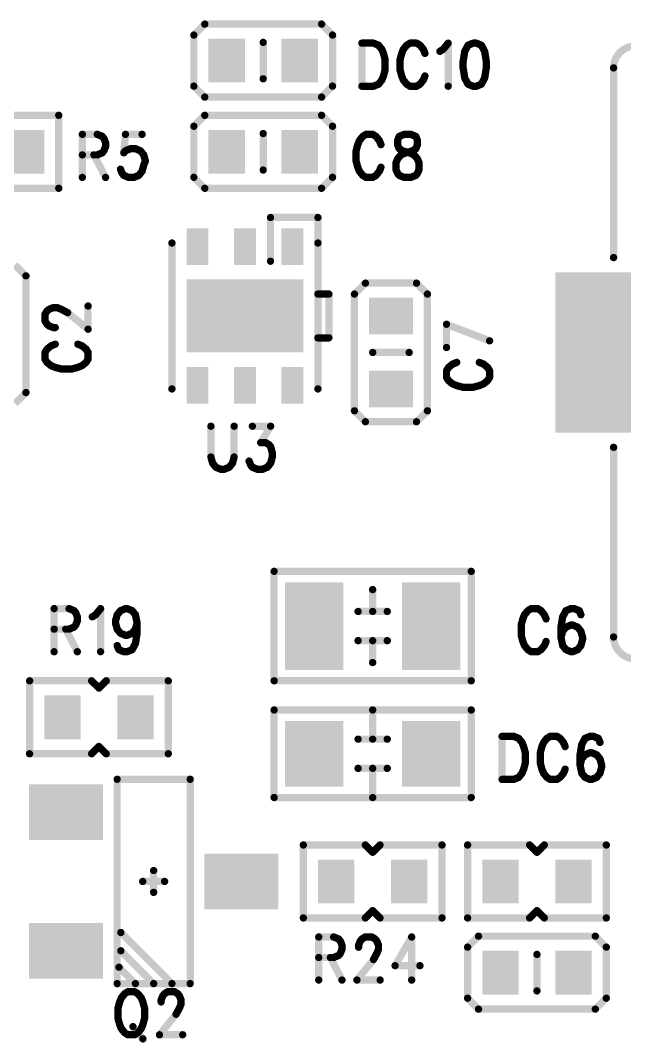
# Model space of a CAD drawing. Extents: x 100 to 147.9, y 92.1 to 144.1.
# Drawn here: x 114.68 to 122.95, y 113.54 to 127.55 of the extents above; entities that cross this region are included whole.
import ezdxf

# ---------------------------------------------------------------- set-up
doc = ezdxf.new("R2010")
doc.units = 0
doc.layers.get('0').update_dxf_attribs({"linetype": 'CONTINUOUS'})
doc.layers.add('MASK-TOP_PHO', color=10, linetype='CONTINUOUS')
doc.layers.add('SILK-TOP_PHO', color=9, linetype='CONTINUOUS')

# ---------------------------------------------------------------- blocks, each defined once
blk = doc.blocks.new('ROUND_1')
at = {"const_width": 0.050038}
blk.add_lwpolyline([(-0.025018, 0, 1), (0.025018, 0, 1)], format="xyb", close=True, dxfattribs=at)
blk = doc.blocks.new('SQUARE_7')
blk.add_solid([(0.381, 0.381), (0.381, -0.381), (-0.381, 0.381), (-0.381, -0.381)])
blk = doc.blocks.new('SQUARE_16')
blk.add_solid([(0.250062, 0.250062), (0.250062, -0.250062), (-0.250062, 0.250062), (-0.250062, -0.250062)])
blk = doc.blocks.new('SQUARE_33')
blk.add_solid([(0.499998, 0.499998), (0.499998, -0.499998), (-0.499998, 0.499998), (-0.499998, -0.499998)])
blk = doc.blocks.new('SQUARE_137')
blk.add_solid([(0.149986, 0.149986), (0.149986, -0.149986), (-0.149986, 0.149986), (-0.149986, -0.149986)])
blk = doc.blocks.new('SQUARE_165')
blk.add_solid([(0.40005, 0.40005), (0.40005, -0.40005), (-0.40005, 0.40005), (-0.40005, -0.40005)])
blk = doc.blocks.new('SQUARE_171')
blk.add_solid([(1.099946, 1.099946), (1.099946, -1.099946), (-1.099946, 1.099946), (-1.099946, -1.099946)])

msp = doc.modelspace()

# ---------------------------------------------------------------- linework, layer by layer
at = {"layer": 'MASK-TOP_PHO'}
for points, const_width in [([(117.499892, 127.050038), (117.499892, 126.949962)], 0.500124), ([(118.49989, 127.050038), (118.49989, 126.949962)], 0.500124), ([(114.750088, 125.700028), (114.750088, 125.800104)], 0.500124), ([(117.499892, 125.700028), (117.499892, 125.800104)], 0.500124), ([(118.49989, 125.700028), (118.49989, 125.800104)], 0.500124), ([(117.100096, 124.549916), (117.100096, 124.350018)], 0.299972), ([(117.750082, 124.549916), (117.750082, 124.350018)], 0.299972), ([(118.400068, 124.549916), (118.400068, 124.350018)], 0.299972), ([(118.050056, 123.49988), (117.450108, 123.49988)], 0.999996), ([(123.100084, 123.000008), (124.899928, 123.000008)], 2.199892), ([(119.70004, 123.49988), (119.800116, 123.49988)], 0.500124), ([(117.100096, 122.649996), (117.100096, 122.450098)], 0.299972), ([(117.750082, 122.649996), (117.750082, 122.450098)], 0.299972), ([(118.400068, 122.649996), (118.400068, 122.450098)], 0.299972), ([(119.70004, 122.499882), (119.800116, 122.499882)], 0.500124), ([(118.700042, 119.050054), (118.700042, 119.450104)], 0.8001), ([(120.299988, 119.050054), (120.299988, 119.450104)], 0.8001), ([(115.24996, 118.050056), (115.24996, 117.94998)], 0.500124), ([(116.249958, 118.050056), (116.249958, 117.94998)], 0.500124), ([(118.700042, 117.450108), (118.700042, 117.54993)], 0.8001), ([(120.299988, 117.450108), (120.299988, 117.54993)], 0.8001), ([(115.172998, 116.700046), (115.426998, 116.700046)], 0.762), ([(117.573044, 115.750086), (117.827044, 115.750086)], 0.762), ([(119.000016, 115.700048), (119.000016, 115.800124)], 0.500124), ([(120.000014, 115.700048), (120.000014, 115.800124)], 0.500124), ([(121.249948, 115.700048), (121.249948, 115.800124)], 0.500124), ([(122.249946, 115.700048), (122.249946, 115.800124)], 0.500124), ([(115.172998, 114.800126), (115.426998, 114.800126)], 0.762), ([(121.249948, 114.450114), (121.249948, 114.549936)], 0.500124), ([(122.249946, 114.450114), (122.249946, 114.549936)], 0.500124)]:
    msp.add_lwpolyline(points, dxfattribs=dict(at, const_width=const_width))
at = {"layer": 'SILK-TOP_PHO', "const_width": 0.100076}
for points in [[(117.199918, 127.500126), (117.050058, 127.350012)], [(118.800118, 127.500126), (117.199918, 127.500126)], [(118.949978, 127.350012), (118.800118, 127.500126)], [(117.050058, 127.350012), (117.050058, 126.649988)], [(118.949978, 126.649988), (118.949978, 127.350012)], [(118.000018, 127.249936), (118.000018, 126.750064)], [(119.352314, 127.239014), (119.352314, 126.648464)], [(119.352314, 127.239014), (119.511318, 127.239014)], [(119.511318, 127.239014), (119.579644, 127.21082)], [(119.579644, 127.21082), (119.62511, 127.154686)], [(119.62511, 127.154686), (119.647716, 127.098552)], [(119.920512, 127.154686), (119.897652, 127.098552)], [(119.965978, 127.21082), (119.920512, 127.154686)], [(120.011444, 127.239014), (119.965978, 127.21082)], [(120.102376, 127.239014), (120.011444, 127.239014)], [(120.147842, 127.21082), (120.102376, 127.239014)], [(120.193308, 127.154686), (120.147842, 127.21082)], [(120.215914, 127.098552), (120.193308, 127.154686)], [(120.420384, 127.126492), (120.46585, 127.154686)], [(120.46585, 127.154686), (120.534176, 127.239014)], [(120.534176, 127.239014), (120.534176, 126.648464)], [(120.806718, 127.21082), (120.761252, 127.126492)], [(120.875044, 127.239014), (120.806718, 127.21082)], [(120.92051, 127.239014), (120.875044, 127.239014)], [(120.988582, 127.21082), (120.92051, 127.239014)], [(121.034048, 127.126492), (120.988582, 127.21082)], [(119.647716, 127.098552), (119.670576, 127.01397)], [(119.670576, 127.01397), (119.670576, 126.873508)], [(119.897652, 127.098552), (119.875046, 127.01397)], [(119.875046, 127.01397), (119.875046, 126.873508)], [(120.761252, 127.126492), (120.738646, 126.98603)], [(121.056908, 126.98603), (121.034048, 127.126492)], [(119.670576, 126.873508), (119.647716, 126.78918)], [(119.875046, 126.873508), (119.897652, 126.78918)], [(120.738646, 126.98603), (120.738646, 126.901448)], [(120.738646, 126.901448), (120.761252, 126.760986)], [(121.034048, 126.760986), (121.056908, 126.901448)], [(121.056908, 126.901448), (121.056908, 126.98603)], [(122.80011, 126.899924), (122.80011, 124.29998)], [(119.62511, 126.732792), (119.579644, 126.676658)], [(119.647716, 126.78918), (119.62511, 126.732792)], [(119.897652, 126.78918), (119.920512, 126.732792)], [(119.920512, 126.732792), (119.965978, 126.676658)], [(120.147842, 126.676658), (120.193308, 126.732792)], [(120.193308, 126.732792), (120.215914, 126.78918)], [(120.761252, 126.760986), (120.806718, 126.676658)], [(120.988582, 126.676658), (121.034048, 126.760986)], [(117.050058, 126.649988), (117.199918, 126.499874)], [(118.800118, 126.499874), (118.949978, 126.649988)], [(119.511318, 126.648464), (119.352314, 126.648464)], [(119.579644, 126.676658), (119.511318, 126.648464)], [(119.965978, 126.676658), (120.011444, 126.648464)], [(120.011444, 126.648464), (120.102376, 126.648464)], [(120.102376, 126.648464), (120.147842, 126.676658)], [(120.806718, 126.676658), (120.875044, 126.648464)], [(120.875044, 126.648464), (120.92051, 126.648464)], [(120.92051, 126.648464), (120.988582, 126.676658)], [(117.199918, 126.499874), (118.800118, 126.499874)], [(115.199922, 126.249938), (114.350038, 126.249938)], [(115.199922, 125.24994), (115.199922, 126.249938)], [(117.199918, 126.249938), (117.050058, 126.100078)], [(118.800118, 126.249938), (117.199918, 126.249938)], [(118.949978, 126.100078), (118.800118, 126.249938)], [(117.050058, 126.100078), (117.050058, 125.400054)], [(118.949978, 125.400054), (118.949978, 126.100078)], [(115.522756, 125.98908), (115.522756, 125.39853)], [(115.522756, 125.98908), (115.727226, 125.98908)], [(115.727226, 125.98908), (115.795552, 125.960886)], [(115.795552, 125.960886), (115.818158, 125.932692)], [(115.818158, 125.932692), (115.841018, 125.876558)], [(116.11356, 125.98908), (116.090954, 125.735842)], [(116.34089, 125.98908), (116.11356, 125.98908)], [(118.000018, 125.499876), (118.000018, 126.000002)], [(119.318278, 125.904752), (119.295418, 125.848364)], [(119.363744, 125.960886), (119.318278, 125.904752)], [(119.40921, 125.98908), (119.363744, 125.960886)], [(119.499888, 125.98908), (119.40921, 125.98908)], [(119.545354, 125.960886), (119.499888, 125.98908)], [(119.59082, 125.904752), (119.545354, 125.960886)], [(119.61368, 125.848364), (119.59082, 125.904752)], [(119.863616, 125.960886), (119.84101, 125.904752)], [(119.84101, 125.904752), (119.84101, 125.848364)], [(119.931942, 125.98908), (119.863616, 125.960886)], [(120.02262, 125.98908), (119.931942, 125.98908)], [(120.090946, 125.960886), (120.02262, 125.98908)], [(120.113552, 125.904752), (120.090946, 125.960886)], [(120.113552, 125.848364), (120.113552, 125.904752)], [(115.818158, 125.764036), (115.795552, 125.735842)], [(115.841018, 125.820424), (115.818158, 125.764036)], [(115.841018, 125.876558), (115.841018, 125.820424)], [(116.090954, 125.735842), (116.11356, 125.764036)], [(116.11356, 125.764036), (116.181886, 125.79223)], [(116.181886, 125.79223), (116.249958, 125.79223)], [(116.249958, 125.79223), (116.318284, 125.764036)], [(116.318284, 125.764036), (116.36375, 125.707902)], [(119.295418, 125.848364), (119.272812, 125.764036)], [(119.272812, 125.764036), (119.272812, 125.62332)], [(119.84101, 125.848364), (119.863616, 125.79223)], [(119.863616, 125.79223), (119.909082, 125.764036)], [(119.909082, 125.764036), (120.000014, 125.735842)], [(119.954548, 125.735842), (120.04548, 125.764036)], [(120.04548, 125.764036), (120.090946, 125.79223)], [(120.090946, 125.79223), (120.113552, 125.848364)], [(115.727226, 125.707902), (115.522756, 125.707902)], [(115.68176, 125.707902), (115.841018, 125.39853)], [(115.795552, 125.735842), (115.727226, 125.707902)], [(116.36375, 125.707902), (116.386356, 125.62332)], [(116.386356, 125.62332), (116.36375, 125.567186)], [(119.272812, 125.62332), (119.295418, 125.538992)], [(119.81815, 125.59538), (119.84101, 125.651514)], [(119.84101, 125.651514), (119.886476, 125.707902)], [(119.886476, 125.707902), (119.954548, 125.735842)], [(120.000014, 125.735842), (120.068086, 125.707902)], [(120.068086, 125.707902), (120.113552, 125.651514)], [(120.113552, 125.651514), (120.136412, 125.59538)], [(116.068094, 125.454664), (116.045488, 125.511052)], [(116.34089, 125.482858), (116.295424, 125.42647)], [(116.36375, 125.567186), (116.34089, 125.482858)], [(119.295418, 125.538992), (119.318278, 125.482858)], [(119.318278, 125.482858), (119.363744, 125.42647)], [(119.545354, 125.42647), (119.59082, 125.482858)], [(119.59082, 125.482858), (119.61368, 125.538992)], [(119.81815, 125.511052), (119.81815, 125.59538)], [(119.84101, 125.454664), (119.81815, 125.511052)], [(120.136412, 125.511052), (120.113552, 125.454664)], [(120.136412, 125.59538), (120.136412, 125.511052)], [(116.090954, 125.42647), (116.068094, 125.454664)], [(116.159026, 125.39853), (116.090954, 125.42647)], [(116.227352, 125.39853), (116.159026, 125.39853)], [(116.295424, 125.42647), (116.227352, 125.39853)], [(117.050058, 125.400054), (117.199918, 125.24994)], [(118.800118, 125.24994), (118.949978, 125.400054)], [(119.363744, 125.42647), (119.40921, 125.39853)], [(119.40921, 125.39853), (119.499888, 125.39853)], [(119.499888, 125.39853), (119.545354, 125.42647)], [(119.863616, 125.42647), (119.84101, 125.454664)], [(119.931942, 125.39853), (119.863616, 125.42647)], [(120.02262, 125.39853), (119.931942, 125.39853)], [(120.090946, 125.42647), (120.02262, 125.39853)], [(120.113552, 125.454664), (120.090946, 125.42647)], [(114.350038, 125.24994), (115.199922, 125.24994)], [(117.199918, 125.24994), (118.800118, 125.24994)], [(118.100094, 124.249942), (118.100094, 124.84989)], [(118.100094, 124.84989), (118.75008, 124.84989)], [(118.75008, 124.84989), (118.75008, 124.499878)], [(116.750084, 124.499878), (116.750084, 122.499882)], [(118.75008, 122.499882), (118.75008, 124.499878)], [(114.750088, 124.050044), (114.599974, 124.199904)], [(114.750088, 122.450098), (114.750088, 124.050044)], [(119.400066, 123.949968), (119.249952, 123.800108)], [(120.10009, 123.949968), (119.400066, 123.949968)], [(120.24995, 123.800108), (120.10009, 123.949968)], [(118.89994, 123.800108), (118.75008, 123.800108)], [(118.75008, 123.800108), (118.75008, 123.199906)], [(118.89994, 123.199906), (118.89994, 123.800108)], [(119.249952, 123.800108), (119.249952, 122.199908)], [(120.24995, 122.199908), (120.24995, 123.800108)], [(115.010946, 123.52274), (115.03914, 123.568206)], [(115.010946, 123.431808), (115.010946, 123.52274)], [(115.03914, 123.568206), (115.06708, 123.590812)], [(115.06708, 123.590812), (115.123468, 123.613672)], [(115.123468, 123.613672), (115.179602, 123.613672)], [(115.179602, 123.613672), (115.23599, 123.590812)], [(115.23599, 123.590812), (115.320318, 123.545346)], [(115.320318, 123.545346), (115.601496, 123.31827)], [(115.601496, 123.31827), (115.601496, 123.636278)], [(115.03914, 123.386342), (115.010946, 123.431808)], [(115.06708, 123.363736), (115.03914, 123.386342)], [(115.123468, 123.340876), (115.06708, 123.363736)], [(120.511062, 123.386342), (121.101612, 123.159012)], [(120.511062, 123.06808), (120.511062, 123.386342)], [(115.151662, 123.340876), (115.123468, 123.340876)], [(115.095274, 123.09094), (115.03914, 123.045474)], [(115.151662, 123.113546), (115.095274, 123.09094)], [(115.517168, 123.09094), (115.461034, 123.113546)], [(115.573556, 123.045474), (115.517168, 123.09094)], [(118.75008, 123.199906), (118.89994, 123.199906)], [(115.03914, 123.045474), (115.010946, 123.000008)], [(115.010946, 123.000008), (115.010946, 122.909076)], [(115.601496, 123.000008), (115.573556, 123.045474)], [(115.601496, 122.909076), (115.601496, 123.000008)], [(119.499888, 123.000008), (120.000014, 123.000008)], [(115.010946, 122.909076), (115.03914, 122.86361)], [(115.03914, 122.86361), (115.095274, 122.818144)], [(115.095274, 122.818144), (115.151662, 122.795538)], [(115.461034, 122.795538), (115.517168, 122.818144)], [(115.517168, 122.818144), (115.573556, 122.86361)], [(115.573556, 122.86361), (115.601496, 122.909076)], [(120.59539, 122.841004), (120.539002, 122.795538)], [(120.651524, 122.86361), (120.59539, 122.841004)], [(121.017284, 122.841004), (120.960896, 122.86361)], [(121.073418, 122.795538), (121.017284, 122.841004)], [(115.151662, 122.795538), (115.23599, 122.772678)], [(115.23599, 122.772678), (115.376452, 122.772678)], [(115.376452, 122.772678), (115.461034, 122.795538)], [(120.539002, 122.795538), (120.511062, 122.750072)], [(120.511062, 122.750072), (120.511062, 122.65914)], [(121.101612, 122.750072), (121.073418, 122.795538)], [(121.101612, 122.65914), (121.101612, 122.750072)], [(120.511062, 122.65914), (120.539002, 122.613674)], [(120.539002, 122.613674), (120.59539, 122.568208)], [(120.59539, 122.568208), (120.651524, 122.545348)], [(120.651524, 122.545348), (120.735852, 122.522742)], [(120.735852, 122.522742), (120.876568, 122.522742)], [(120.876568, 122.522742), (120.960896, 122.545348)], [(120.960896, 122.545348), (121.017284, 122.568208)], [(121.017284, 122.568208), (121.073418, 122.613674)], [(121.073418, 122.613674), (121.101612, 122.65914)], [(114.599974, 122.299984), (114.750088, 122.450098)], [(119.249952, 122.199908), (119.400066, 122.050048)], [(120.10009, 122.050048), (120.24995, 122.199908)], [(117.283992, 121.989088), (117.283992, 121.567194)], [(117.602254, 121.567194), (117.602254, 121.989088)], [(117.85219, 121.989088), (118.10238, 121.989088)], [(118.10238, 121.989088), (117.965982, 121.764044)], [(119.400066, 122.050048), (120.10009, 122.050048)], [(117.965982, 121.764044), (118.034054, 121.764044)], [(118.034054, 121.764044), (118.07952, 121.73585)], [(118.07952, 121.73585), (118.10238, 121.70791)], [(118.10238, 121.70791), (118.124986, 121.623328)], [(122.80011, 121.700036), (122.80011, 119.100092)], [(117.283992, 121.567194), (117.306852, 121.482866)], [(117.579648, 121.482866), (117.602254, 121.567194)], [(118.124986, 121.567194), (118.10238, 121.482866)], [(118.124986, 121.623328), (118.124986, 121.567194)], [(117.306852, 121.482866), (117.352318, 121.426478)], [(117.352318, 121.426478), (117.42039, 121.398538)], [(117.465856, 121.398538), (117.534182, 121.426478)], [(117.534182, 121.426478), (117.579648, 121.482866)], [(117.829584, 121.454672), (117.806724, 121.51106)], [(117.85219, 121.426478), (117.829584, 121.454672)], [(117.920516, 121.398538), (117.85219, 121.426478)], [(118.056914, 121.426478), (117.988588, 121.398538)], [(118.10238, 121.482866), (118.056914, 121.426478)], [(117.42039, 121.398538), (117.465856, 121.398538)], [(117.988588, 121.398538), (117.920516, 121.398538)], [(118.149878, 120.000014), (120.849898, 120.000014)], [(118.149878, 118.49989), (118.149878, 120.000014)], [(120.849898, 120.000014), (120.849898, 118.49989)], [(119.499888, 119.450104), (119.499888, 119.750078)], [(115.136422, 119.488966), (115.136422, 118.898416)], [(115.136422, 119.488966), (115.340892, 119.488966)], [(115.340892, 119.488966), (115.408964, 119.461026)], [(115.408964, 119.461026), (115.431824, 119.432832)], [(115.70462, 119.404638), (115.772692, 119.488966)], [(115.772692, 119.488966), (115.772692, 118.898416)], [(116.000022, 119.404638), (116.045488, 119.461026)], [(116.045488, 119.461026), (116.11356, 119.488966)], [(116.11356, 119.488966), (116.13642, 119.488966)], [(116.13642, 119.488966), (116.204492, 119.461026)], [(116.204492, 119.461026), (116.249958, 119.404638)], [(119.29999, 119.450104), (119.70004, 119.450104)], [(121.625106, 119.461026), (121.57964, 119.404638)], [(121.670572, 119.488966), (121.625106, 119.461026)], [(121.76125, 119.488966), (121.670572, 119.488966)], [(121.806716, 119.461026), (121.76125, 119.488966)], [(121.852182, 119.404638), (121.806716, 119.461026)], [(122.147838, 119.461026), (122.102372, 119.376444)], [(122.21591, 119.488966), (122.147838, 119.461026)], [(122.261376, 119.488966), (122.21591, 119.488966)], [(122.329448, 119.461026), (122.261376, 119.488966)], [(122.352308, 119.404638), (122.329448, 119.461026)], [(115.431824, 119.432832), (115.45443, 119.376444)], [(115.45443, 119.32031), (115.431824, 119.264176)], [(115.45443, 119.376444), (115.45443, 119.32031)], [(115.659154, 119.376444), (115.70462, 119.404638)], [(115.977162, 119.32031), (116.000022, 119.404638)], [(115.977162, 119.292116), (115.977162, 119.32031)], [(116.249958, 119.404638), (116.272818, 119.292116)], [(121.55678, 119.348504), (121.534174, 119.264176)], [(121.57964, 119.404638), (121.55678, 119.348504)], [(121.875042, 119.348504), (121.852182, 119.404638)], [(122.102372, 119.376444), (122.079512, 119.235982)], [(115.340892, 119.207788), (115.136422, 119.207788)], [(115.295426, 119.207788), (115.45443, 118.898416)], [(115.408964, 119.235982), (115.340892, 119.207788)], [(115.431824, 119.264176), (115.408964, 119.235982)], [(116.000022, 119.207788), (115.977162, 119.292116)], [(116.045488, 119.151654), (116.000022, 119.207788)], [(116.249958, 119.207788), (116.204492, 119.151654)], [(116.272818, 119.292116), (116.249958, 119.207788)], [(116.272818, 119.292116), (116.272818, 119.151654)], [(121.534174, 119.264176), (121.534174, 119.12346)], [(122.079512, 119.235982), (122.079512, 119.095266)], [(122.102372, 119.179594), (122.079512, 119.095266)], [(122.147838, 119.235982), (122.102372, 119.179594)], [(122.21591, 119.264176), (122.147838, 119.235982)], [(122.238516, 119.264176), (122.21591, 119.264176)], [(122.306842, 119.235982), (122.238516, 119.264176)], [(122.352308, 119.179594), (122.306842, 119.235982)], [(122.374914, 119.095266), (122.352308, 119.179594)], [(116.11356, 119.12346), (116.045488, 119.151654)], [(116.13642, 119.12346), (116.11356, 119.12346)], [(116.204492, 119.151654), (116.13642, 119.12346)], [(116.272818, 119.151654), (116.249958, 119.010938)], [(119.29999, 119.050054), (119.70004, 119.050054)], [(119.499888, 119.050054), (119.499888, 118.75008)], [(121.534174, 119.12346), (121.55678, 119.039132)], [(121.55678, 119.039132), (121.57964, 118.982744)], [(121.852182, 118.982744), (121.875042, 119.039132)], [(122.079512, 119.095266), (122.102372, 118.982744)], [(122.352308, 118.982744), (122.374914, 119.067072)], [(122.374914, 119.067072), (122.374914, 119.095266)], [(116.022628, 118.92661), (116.000022, 118.982744)], [(116.090954, 118.898416), (116.022628, 118.92661)], [(116.13642, 118.898416), (116.090954, 118.898416)], [(116.204492, 118.92661), (116.13642, 118.898416)], [(116.249958, 119.010938), (116.204492, 118.92661)], [(121.57964, 118.982744), (121.625106, 118.92661)], [(121.625106, 118.92661), (121.670572, 118.898416)], [(121.670572, 118.898416), (121.76125, 118.898416)], [(121.76125, 118.898416), (121.806716, 118.92661)], [(121.806716, 118.92661), (121.852182, 118.982744)], [(122.102372, 118.982744), (122.147838, 118.92661)], [(122.147838, 118.92661), (122.21591, 118.898416)], [(122.21591, 118.898416), (122.238516, 118.898416)], [(122.238516, 118.898416), (122.306842, 118.92661)], [(122.306842, 118.92661), (122.352308, 118.982744)], [(115.65001, 118.49989), (114.800126, 118.49989)], [(114.800126, 118.49989), (114.800126, 117.499892)], [(115.750086, 118.400068), (115.65001, 118.49989)], [(115.849908, 118.49989), (115.750086, 118.400068)], [(116.700046, 118.49989), (115.849908, 118.49989)], [(116.700046, 117.499892), (116.700046, 118.49989)], [(120.849898, 118.49989), (118.149878, 118.49989)], [(118.149878, 118.100094), (120.849898, 118.100094)], [(118.149878, 116.899944), (118.149878, 118.100094)], [(119.499888, 118.100094), (119.499888, 117.700044)], [(120.849898, 118.100094), (120.849898, 116.899944)], [(119.29999, 117.700044), (119.70004, 117.700044)], [(121.272808, 117.73916), (121.272808, 117.148356)], [(121.272808, 117.73916), (121.431812, 117.73916)], [(121.431812, 117.73916), (121.499884, 117.710966)], [(121.499884, 117.710966), (121.54535, 117.654578)], [(121.54535, 117.654578), (121.56821, 117.598444)], [(121.841006, 117.654578), (121.818146, 117.598444)], [(121.886472, 117.710966), (121.841006, 117.654578)], [(121.931938, 117.73916), (121.886472, 117.710966)], [(122.022616, 117.73916), (121.931938, 117.73916)], [(122.068082, 117.710966), (122.022616, 117.73916)], [(122.113548, 117.654578), (122.068082, 117.710966)], [(122.136408, 117.598444), (122.113548, 117.654578)], [(122.363738, 117.626638), (122.340878, 117.485922)], [(122.409204, 117.710966), (122.363738, 117.626638)], [(122.477276, 117.73916), (122.409204, 117.710966)], [(122.522742, 117.73916), (122.477276, 117.73916)], [(122.590814, 117.710966), (122.522742, 117.73916)], [(122.613674, 117.654578), (122.590814, 117.710966)], [(114.800126, 117.499892), (115.65001, 117.499892)], [(115.65001, 117.499892), (115.750086, 117.599968)], [(115.750086, 117.599968), (115.849908, 117.499892)], [(115.849908, 117.499892), (116.700046, 117.499892)], [(121.56821, 117.598444), (121.590816, 117.514116)], [(121.590816, 117.514116), (121.590816, 117.3734)], [(121.818146, 117.598444), (121.79554, 117.514116)], [(121.79554, 117.514116), (121.79554, 117.3734)], [(122.340878, 117.485922), (122.340878, 117.345206)], [(122.409204, 117.485922), (122.363738, 117.429788)], [(122.477276, 117.514116), (122.409204, 117.485922)], [(122.499882, 117.514116), (122.477276, 117.514116)], [(122.568208, 117.485922), (122.499882, 117.514116)], [(122.613674, 117.429788), (122.568208, 117.485922)], [(121.590816, 117.3734), (121.56821, 117.289072)], [(121.79554, 117.3734), (121.818146, 117.289072)], [(122.363738, 117.429788), (122.340878, 117.345206)], [(122.340878, 117.345206), (122.363738, 117.232938)], [(122.63628, 117.345206), (122.613674, 117.429788)], [(122.63628, 117.317266), (122.63628, 117.345206)], [(119.29999, 117.299994), (119.70004, 117.299994)], [(119.499888, 116.899944), (119.499888, 117.299994)], [(121.54535, 117.232938), (121.499884, 117.17655)], [(121.56821, 117.289072), (121.54535, 117.232938)], [(121.818146, 117.289072), (121.841006, 117.232938)], [(121.841006, 117.232938), (121.886472, 117.17655)], [(122.068082, 117.17655), (122.113548, 117.232938)], [(122.113548, 117.232938), (122.136408, 117.289072)], [(122.363738, 117.232938), (122.409204, 117.17655)], [(122.568208, 117.17655), (122.613674, 117.232938)], [(122.613674, 117.232938), (122.63628, 117.317266)], [(116.000022, 117.150134), (116.000022, 114.350038)], [(117.00002, 117.150134), (116.000022, 117.150134)], [(117.00002, 114.350038), (117.00002, 117.150134)], [(121.431812, 117.148356), (121.272808, 117.148356)], [(121.499884, 117.17655), (121.431812, 117.148356)], [(121.886472, 117.17655), (121.931938, 117.148356)], [(121.931938, 117.148356), (122.022616, 117.148356)], [(122.022616, 117.148356), (122.068082, 117.17655)], [(122.409204, 117.17655), (122.477276, 117.148356)], [(122.477276, 117.148356), (122.499882, 117.148356)], [(122.499882, 117.148356), (122.568208, 117.17655)], [(120.849898, 116.899944), (118.149878, 116.899944)], [(118.549928, 116.249958), (118.549928, 115.24996)], [(119.400066, 116.249958), (118.549928, 116.249958)], [(119.499888, 116.149882), (119.400066, 116.249958)], [(119.599964, 116.249958), (119.499888, 116.149882)], [(120.450102, 116.249958), (119.599964, 116.249958)], [(120.450102, 115.24996), (120.450102, 116.249958)], [(120.800114, 116.249958), (120.800114, 115.24996)], [(121.649998, 116.249958), (120.800114, 116.249958)], [(121.750074, 116.149882), (121.649998, 116.249958)], [(121.849896, 116.249958), (121.750074, 116.149882)], [(122.700034, 116.249958), (121.849896, 116.249958)], [(122.700034, 115.24996), (122.700034, 116.249958)], [(116.499894, 115.9002), (116.499894, 115.599972)], [(116.650008, 115.750086), (116.34978, 115.750086)], [(118.549928, 115.24996), (119.400066, 115.24996)], [(119.400066, 115.24996), (119.499888, 115.350036)], [(119.499888, 115.350036), (119.599964, 115.24996)], [(119.599964, 115.24996), (120.450102, 115.24996)], [(120.800114, 115.24996), (121.649998, 115.24996)], [(121.649998, 115.24996), (121.750074, 115.350036)], [(121.750074, 115.350036), (121.849896, 115.24996)], [(121.849896, 115.24996), (122.700034, 115.24996)], [(116.750084, 114.350038), (116.05006, 115.050062)], [(118.761256, 114.989102), (118.761256, 114.398552)], [(118.761256, 114.989102), (118.96598, 114.989102)], [(118.96598, 114.989102), (119.034052, 114.960908)], [(119.034052, 114.960908), (119.056912, 114.932714)], [(119.329454, 114.932714), (119.352314, 114.960908)], [(119.352314, 114.960908), (119.39778, 114.989102)], [(119.39778, 114.989102), (119.488712, 114.989102)], [(119.488712, 114.989102), (119.534178, 114.960908)], [(119.534178, 114.960908), (119.556784, 114.932714)], [(120.03405, 114.989102), (119.80672, 114.595402)], [(120.03405, 114.989102), (120.03405, 114.398552)], [(120.949974, 115.000024), (120.800114, 114.84991)], [(122.54992, 115.000024), (120.949974, 115.000024)], [(122.700034, 114.84991), (122.54992, 115.000024)], [(119.056912, 114.932714), (119.079518, 114.87658)], [(119.079518, 114.820192), (119.056912, 114.764058)], [(119.079518, 114.87658), (119.079518, 114.820192)], [(119.306848, 114.87658), (119.329454, 114.932714)], [(119.306848, 114.848386), (119.306848, 114.87658)], [(119.556784, 114.932714), (119.579644, 114.87658)], [(119.579644, 114.820192), (119.556784, 114.764058)], [(119.579644, 114.87658), (119.579644, 114.820192)], [(120.800114, 114.84991), (120.800114, 114.149886)], [(122.700034, 114.149886), (122.700034, 114.84991)], [(116.500148, 114.350038), (116.05006, 114.800126)], [(118.96598, 114.707924), (118.761256, 114.707924)], [(118.920514, 114.707924), (119.079518, 114.398552)], [(119.034052, 114.735864), (118.96598, 114.707924)], [(119.056912, 114.764058), (119.034052, 114.735864)], [(119.511318, 114.67973), (119.283988, 114.398552)], [(119.556784, 114.764058), (119.511318, 114.67973)], [(121.750074, 114.249962), (121.750074, 114.750088)], [(116.249958, 114.350038), (116.024914, 114.575082)], [(119.80672, 114.595402), (120.147842, 114.595402)], [(119.283988, 114.398552), (119.60225, 114.398552)], [(116.000022, 114.350038), (117.00002, 114.350038)], [(116.056918, 114.154712), (116.034058, 114.098324)], [(116.102384, 114.210846), (116.056918, 114.154712)], [(116.14785, 114.23904), (116.102384, 114.210846)], [(116.238528, 114.23904), (116.14785, 114.23904)], [(116.283994, 114.210846), (116.238528, 114.23904)], [(116.32946, 114.154712), (116.283994, 114.210846)], [(116.35232, 114.098324), (116.32946, 114.154712)], [(116.602256, 114.126518), (116.625116, 114.182906)], [(116.602256, 114.098324), (116.602256, 114.126518)], [(116.625116, 114.182906), (116.647722, 114.210846)], [(116.647722, 114.210846), (116.693188, 114.23904)], [(116.693188, 114.23904), (116.78412, 114.23904)], [(116.78412, 114.23904), (116.829586, 114.210846)], [(116.829586, 114.210846), (116.852192, 114.182906)], [(116.852192, 114.182906), (116.875052, 114.126518)], [(116.875052, 114.126518), (116.875052, 114.070384)], [(120.800114, 114.149886), (120.949974, 114.000026)], [(122.54992, 114.000026), (122.700034, 114.149886)], [(116.034058, 114.098324), (116.011452, 114.013996)], [(116.011452, 114.013996), (116.011452, 113.873534)], [(116.374926, 114.013996), (116.35232, 114.098324)], [(116.374926, 113.873534), (116.374926, 114.013996)], [(116.852192, 114.013996), (116.806726, 113.929668)], [(116.875052, 114.070384), (116.852192, 114.013996)], [(120.949974, 114.000026), (122.54992, 114.000026)], [(116.011452, 113.873534), (116.034058, 113.788952)], [(116.35232, 113.788952), (116.374926, 113.873534)], [(116.806726, 113.929668), (116.57965, 113.64849)], [(116.034058, 113.788952), (116.056918, 113.732818)], [(116.056918, 113.732818), (116.102384, 113.676684)], [(116.215922, 113.761012), (116.35232, 113.592102)], [(116.283994, 113.676684), (116.32946, 113.732818)], [(116.32946, 113.732818), (116.35232, 113.788952)], [(116.102384, 113.676684), (116.14785, 113.64849)], [(116.14785, 113.64849), (116.238528, 113.64849)], [(116.238528, 113.64849), (116.283994, 113.676684)], [(116.57965, 113.64849), (116.897658, 113.64849)]]:
    msp.add_lwpolyline(points, dxfattribs=at)
for points in [[(123.100084, 127.199898, 0.4142136), (122.80011, 126.899924)], [(122.80011, 119.100092, 0.4142136), (123.100084, 118.800118)]]:
    msp.add_lwpolyline(points, format="xyb", dxfattribs=at)

# ---------------------------------------------------------------- block references
at = {"layer": 'MASK-TOP_PHO'}
for name, p in [('SQUARE_16', (117.499892, 127.050038)), ('SQUARE_16', (117.499892, 126.949962)), ('SQUARE_16', (118.49989, 127.050038)), ('SQUARE_16', (118.49989, 126.949962)), ('SQUARE_16', (114.750088, 125.800104)), ('SQUARE_16', (114.750088, 125.700028)), ('SQUARE_16', (117.499892, 125.800104)), ('SQUARE_16', (117.499892, 125.700028)), ('SQUARE_16', (118.49989, 125.800104)), ('SQUARE_16', (118.49989, 125.700028)), ('SQUARE_137', (117.100096, 124.549916)), ('SQUARE_137', (117.750082, 124.549916)), ('SQUARE_137', (118.400068, 124.549916)), ('SQUARE_137', (117.100096, 124.350018)), ('SQUARE_137', (117.750082, 124.350018)), ('SQUARE_137', (118.400068, 124.350018)), ('SQUARE_33', (117.450108, 123.49988)), ('SQUARE_33', (118.050056, 123.49988)), ('SQUARE_171', (123.100084, 123.000008)), ('SQUARE_16', (119.70004, 123.49988)), ('SQUARE_16', (119.800116, 123.49988)), ('SQUARE_137', (117.100096, 122.649996)), ('SQUARE_137', (117.750082, 122.649996)), ('SQUARE_137', (118.400068, 122.649996)), ('SQUARE_16', (119.70004, 122.499882)), ('SQUARE_16', (119.800116, 122.499882)), ('SQUARE_137', (117.100096, 122.450098)), ('SQUARE_137', (117.750082, 122.450098)), ('SQUARE_137', (118.400068, 122.450098)), ('SQUARE_165', (118.700042, 119.450104)), ('SQUARE_165', (120.299988, 119.450104)), ('SQUARE_165', (118.700042, 119.050054)), ('SQUARE_165', (120.299988, 119.050054)), ('SQUARE_16', (115.24996, 118.050056)), ('SQUARE_16', (116.249958, 118.050056)), ('SQUARE_16', (115.24996, 117.94998)), ('SQUARE_16', (116.249958, 117.94998)), ('SQUARE_165', (118.700042, 117.54993)), ('SQUARE_165', (120.299988, 117.54993)), ('SQUARE_165', (118.700042, 117.450108)), ('SQUARE_165', (120.299988, 117.450108)), ('SQUARE_7', (115.172998, 116.700046)), ('SQUARE_7', (115.426998, 116.700046)), ('SQUARE_7', (117.573044, 115.750086)), ('SQUARE_7', (117.827044, 115.750086)), ('SQUARE_16', (119.000016, 115.800124)), ('SQUARE_16', (120.000014, 115.800124)), ('SQUARE_16', (121.249948, 115.800124)), ('SQUARE_16', (122.249946, 115.800124)), ('SQUARE_16', (119.000016, 115.700048)), ('SQUARE_16', (120.000014, 115.700048)), ('SQUARE_16', (121.249948, 115.700048)), ('SQUARE_16', (122.249946, 115.700048)), ('SQUARE_7', (115.172998, 114.800126)), ('SQUARE_7', (115.426998, 114.800126)), ('SQUARE_16', (121.249948, 114.549936)), ('SQUARE_16', (122.249946, 114.549936)), ('SQUARE_16', (121.249948, 114.450114)), ('SQUARE_16', (122.249946, 114.450114))]:
    msp.add_blockref(name, p, dxfattribs=at)
at = {"layer": 'SILK-TOP_PHO'}
for p in [(117.199918, 127.500126), (118.800118, 127.500126), (117.050058, 127.350012), (118.949978, 127.350012), (118.000018, 127.249936), (119.352314, 127.239014), (119.352314, 127.239014), (119.511318, 127.239014), (119.579644, 127.21082), (119.62511, 127.154686), (119.920512, 127.154686), (119.965978, 127.21082), (120.011444, 127.239014), (120.102376, 127.239014), (120.147842, 127.21082), (120.193308, 127.154686), (120.46585, 127.154686), (120.534176, 127.239014), (120.806718, 127.21082), (120.875044, 127.239014), (120.875044, 127.239014), (120.92051, 127.239014), (120.988582, 127.21082), (119.647716, 127.098552), (119.670576, 127.01397), (119.875046, 127.01397), (119.897652, 127.098552), (120.215914, 127.098552), (120.420384, 127.126492), (120.761252, 127.126492), (121.034048, 127.126492), (119.670576, 126.873508), (119.875046, 126.873508), (120.738646, 126.98603), (120.738646, 126.901448), (121.056908, 126.98603), (121.056908, 126.901448), (122.80011, 126.899924), (122.80011, 126.899924), (118.000018, 126.750064), (119.62511, 126.732792), (119.647716, 126.78918), (119.897652, 126.78918), (119.920512, 126.732792), (120.193308, 126.732792), (120.215914, 126.78918), (120.761252, 126.760986), (121.034048, 126.760986), (117.050058, 126.649988), (118.949978, 126.649988), (119.352314, 126.648464), (119.352314, 126.648464), (119.511318, 126.648464), (119.579644, 126.676658), (119.965978, 126.676658), (120.011444, 126.648464), (120.102376, 126.648464), (120.147842, 126.676658), (120.534176, 126.648464), (120.806718, 126.676658), (120.875044, 126.648464), (120.92051, 126.648464), (120.988582, 126.676658), (117.199918, 126.499874), (118.800118, 126.499874), (118.800118, 126.499874), (115.199922, 126.249938), (117.199918, 126.249938), (117.199918, 126.249938), (118.800118, 126.249938), (117.050058, 126.100078), (118.949978, 126.100078), (115.522756, 125.98908), (115.522756, 125.98908), (115.727226, 125.98908), (115.795552, 125.960886), (115.818158, 125.932692), (116.11356, 125.98908), (116.34089, 125.98908), (118.000018, 126.000002), (119.318278, 125.904752), (119.363744, 125.960886), (119.40921, 125.98908), (119.499888, 125.98908), (119.545354, 125.960886), (119.59082, 125.904752), (119.84101, 125.904752), (119.863616, 125.960886), (119.931942, 125.98908), (119.931942, 125.98908), (120.02262, 125.98908), (120.090946, 125.960886), (120.113552, 125.904752), (115.818158, 125.764036), (115.841018, 125.876558), (115.841018, 125.820424), (116.11356, 125.764036), (116.181886, 125.79223), (116.249958, 125.79223), (116.318284, 125.764036), (119.272812, 125.764036), (119.295418, 125.848364), (119.61368, 125.848364), (119.84101, 125.848364), (119.863616, 125.79223), (119.909082, 125.764036), (120.04548, 125.764036), (120.090946, 125.79223), (120.113552, 125.848364), (115.522756, 125.707902), (115.68176, 125.707902), (115.727226, 125.707902), (115.795552, 125.735842), (116.090954, 125.735842), (116.36375, 125.707902), (116.386356, 125.62332), (119.272812, 125.62332), (119.84101, 125.651514), (119.886476, 125.707902), (119.954548, 125.735842), (120.000014, 125.735842), (120.068086, 125.707902), (120.113552, 125.651514), (116.045488, 125.511052), (116.34089, 125.482858), (116.36375, 125.567186), (118.000018, 125.499876), (119.295418, 125.538992), (119.318278, 125.482858), (119.59082, 125.482858), (119.61368, 125.538992), (119.81815, 125.59538), (119.81815, 125.511052), (120.136412, 125.59538), (120.136412, 125.511052), (115.522756, 125.39853), (115.841018, 125.39853), (116.068094, 125.454664), (116.090954, 125.42647), (116.159026, 125.39853), (116.227352, 125.39853), (116.295424, 125.42647), (117.050058, 125.400054), (118.949978, 125.400054), (119.363744, 125.42647), (119.40921, 125.39853), (119.499888, 125.39853), (119.545354, 125.42647), (119.84101, 125.454664), (119.863616, 125.42647), (119.931942, 125.39853), (120.02262, 125.39853), (120.090946, 125.42647), (120.113552, 125.454664), (115.199922, 125.24994), (117.199918, 125.24994), (118.800118, 125.24994), (118.100094, 124.84989), (118.75008, 124.84989), (116.750084, 124.499878), (118.75008, 124.499878), (118.75008, 124.499878), (118.100094, 124.249942), (122.80011, 124.29998), (114.750088, 124.050044), (114.750088, 124.050044), (119.400066, 123.949968), (120.10009, 123.949968), (118.75008, 123.800108), (118.89994, 123.800108), (119.249952, 123.800108), (120.24995, 123.800108), (120.24995, 123.800108), (115.010946, 123.52274), (115.03914, 123.568206), (115.06708, 123.590812), (115.123468, 123.613672), (115.179602, 123.613672), (115.23599, 123.590812), (115.320318, 123.545346), (115.601496, 123.636278), (115.010946, 123.431808), (115.03914, 123.386342), (115.06708, 123.363736), (120.511062, 123.386342), (120.511062, 123.386342), (115.123468, 123.340876), (115.151662, 123.340876), (115.601496, 123.31827), (115.095274, 123.09094), (115.151662, 123.113546), (115.461034, 123.113546), (115.517168, 123.09094), (118.75008, 123.199906), (118.75008, 123.199906), (118.89994, 123.199906), (121.101612, 123.159012), (115.010946, 123.000008), (115.03914, 123.045474), (115.573556, 123.045474), (115.601496, 123.000008), (119.499888, 123.000008), (120.000014, 123.000008), (120.511062, 123.06808), (115.010946, 122.909076), (115.03914, 122.86361), (115.095274, 122.818144), (115.517168, 122.818144), (115.573556, 122.86361), (115.601496, 122.909076), (120.59539, 122.841004), (120.651524, 122.86361), (120.960896, 122.86361), (121.017284, 122.841004), (115.151662, 122.795538), (115.23599, 122.772678), (115.376452, 122.772678), (115.461034, 122.795538), (120.511062, 122.750072), (120.539002, 122.795538), (121.073418, 122.795538), (121.101612, 122.750072), (120.511062, 122.65914), (120.539002, 122.613674), (120.59539, 122.568208), (120.651524, 122.545348), (120.735852, 122.522742), (120.876568, 122.522742), (120.960896, 122.545348), (121.017284, 122.568208), (121.073418, 122.613674), (121.101612, 122.65914), (114.750088, 122.450098), (116.750084, 122.499882), (118.75008, 122.499882), (119.249952, 122.199908), (120.24995, 122.199908), (117.283992, 121.989088), (117.602254, 121.989088), (117.85219, 121.989088), (118.10238, 121.989088), (119.400066, 122.050048), (120.10009, 122.050048), (117.965982, 121.764044), (118.034054, 121.764044), (118.07952, 121.73585), (118.10238, 121.70791), (122.80011, 121.700036), (117.283992, 121.567194), (117.602254, 121.567194), (118.124986, 121.623328), (118.124986, 121.567194), (117.306852, 121.482866), (117.352318, 121.426478), (117.534182, 121.426478), (117.579648, 121.482866), (117.806724, 121.51106), (117.829584, 121.454672), (117.85219, 121.426478), (118.056914, 121.426478), (118.10238, 121.482866), (117.42039, 121.398538), (117.465856, 121.398538), (117.920516, 121.398538), (117.988588, 121.398538), (118.149878, 120.000014), (118.149878, 120.000014), (120.849898, 120.000014), (119.499888, 119.750078), (115.136422, 119.488966), (115.136422, 119.488966), (115.340892, 119.488966), (115.408964, 119.461026), (115.408964, 119.461026), (115.772692, 119.488966), (116.045488, 119.461026), (116.11356, 119.488966), (116.13642, 119.488966), (116.204492, 119.461026), (119.29999, 119.450104), (119.499888, 119.450104), (119.70004, 119.450104), (121.625106, 119.461026), (121.670572, 119.488966), (121.76125, 119.488966), (121.806716, 119.461026), (122.147838, 119.461026), (122.21591, 119.488966), (122.261376, 119.488966), (122.329448, 119.461026), (115.431824, 119.432832), (115.45443, 119.376444), (115.45443, 119.32031), (115.659154, 119.376444), (115.70462, 119.404638), (115.977162, 119.32031), (116.000022, 119.404638), (116.249958, 119.404638), (121.55678, 119.348504), (121.57964, 119.404638), (121.852182, 119.404638), (121.875042, 119.348504), (122.102372, 119.376444), (122.352308, 119.404638), (115.136422, 119.207788), (115.295426, 119.207788), (115.340892, 119.207788), (115.408964, 119.235982), (115.408964, 119.235982), (115.431824, 119.264176), (115.977162, 119.292116), (116.000022, 119.207788), (116.249958, 119.207788), (116.272818, 119.292116), (116.272818, 119.292116), (121.534174, 119.264176), (122.079512, 119.235982), (122.102372, 119.179594), (122.147838, 119.235982), (122.21591, 119.264176), (122.238516, 119.264176), (122.306842, 119.235982), (122.352308, 119.179594), (116.045488, 119.151654), (116.11356, 119.12346), (116.13642, 119.12346), (116.204492, 119.151654), (116.272818, 119.151654), (119.29999, 119.050054), (119.499888, 119.050054), (119.70004, 119.050054), (121.534174, 119.12346), (121.55678, 119.039132), (121.875042, 119.039132), (122.079512, 119.095266), (122.079512, 119.095266), (122.374914, 119.095266), (122.374914, 119.067072), (122.80011, 119.100092), (122.80011, 119.100092), (115.136422, 118.898416), (115.45443, 118.898416), (115.772692, 118.898416), (116.000022, 118.982744), (116.022628, 118.92661), (116.090954, 118.898416), (116.13642, 118.898416), (116.204492, 118.92661), (116.249958, 119.010938), (121.57964, 118.982744), (121.625106, 118.92661), (121.670572, 118.898416), (121.76125, 118.898416), (121.806716, 118.92661), (121.852182, 118.982744), (122.102372, 118.982744), (122.147838, 118.92661), (122.21591, 118.898416), (122.238516, 118.898416), (122.306842, 118.92661), (122.352308, 118.982744), (119.499888, 118.75008), (114.800126, 118.49989), (115.65001, 118.49989), (115.849908, 118.49989), (116.700046, 118.49989), (118.149878, 118.49989), (120.849898, 118.49989), (115.750086, 118.400068), (118.149878, 118.100094), (118.149878, 118.100094), (119.499888, 118.100094), (120.849898, 118.100094), (119.29999, 117.700044), (119.499888, 117.700044), (119.70004, 117.700044), (121.272808, 117.73916), (121.272808, 117.73916), (121.431812, 117.73916), (121.499884, 117.710966), (121.54535, 117.654578), (121.841006, 117.654578), (121.886472, 117.710966), (121.931938, 117.73916), (122.022616, 117.73916), (122.068082, 117.710966), (122.113548, 117.654578), (122.363738, 117.626638), (122.409204, 117.710966), (122.477276, 117.73916), (122.522742, 117.73916), (122.590814, 117.710966), (122.613674, 117.654578), (114.800126, 117.499892), (115.65001, 117.499892), (115.750086, 117.599968), (115.849908, 117.499892), (116.700046, 117.499892), (116.700046, 117.499892), (121.56821, 117.598444), (121.590816, 117.514116), (121.79554, 117.514116), (121.818146, 117.598444), (122.136408, 117.598444), (122.340878, 117.485922), (122.409204, 117.485922), (122.477276, 117.514116), (122.499882, 117.514116), (122.568208, 117.485922), (121.590816, 117.3734), (121.79554, 117.3734), (122.340878, 117.345206), (122.340878, 117.345206), (122.363738, 117.429788), (122.613674, 117.429788), (122.63628, 117.345206), (119.29999, 117.299994), (119.499888, 117.299994), (119.70004, 117.299994), (121.54535, 117.232938), (121.56821, 117.289072), (121.818146, 117.289072), (121.841006, 117.232938), (122.113548, 117.232938), (122.136408, 117.289072), (122.363738, 117.232938), (122.613674, 117.232938), (122.63628, 117.317266), (116.000022, 117.150134), (116.000022, 117.150134), (117.00002, 117.150134), (121.272808, 117.148356), (121.272808, 117.148356), (121.431812, 117.148356), (121.499884, 117.17655), (121.886472, 117.17655), (121.931938, 117.148356), (122.022616, 117.148356), (122.068082, 117.17655), (122.409204, 117.17655), (122.477276, 117.148356), (122.499882, 117.148356), (122.568208, 117.17655), (118.149878, 116.899944), (119.499888, 116.899944), (120.849898, 116.899944), (118.549928, 116.249958), (118.549928, 116.249958), (119.400066, 116.249958), (119.599964, 116.249958), (120.450102, 116.249958), (120.800114, 116.249958), (120.800114, 116.249958), (121.649998, 116.249958), (121.849896, 116.249958), (122.700034, 116.249958), (119.499888, 116.149882), (121.750074, 116.149882), (116.499894, 115.9002), (116.34978, 115.750086), (116.650008, 115.750086), (116.499894, 115.599972), (118.549928, 115.24996), (119.400066, 115.24996), (119.499888, 115.350036), (119.599964, 115.24996), (120.450102, 115.24996), (120.800114, 115.24996), (121.649998, 115.24996), (121.750074, 115.350036), (121.849896, 115.24996), (122.700034, 115.24996), (116.05006, 115.050062), (118.761256, 114.989102), (118.761256, 114.989102), (118.96598, 114.989102), (119.034052, 114.960908), (119.352314, 114.960908), (119.39778, 114.989102), (119.488712, 114.989102), (119.534178, 114.960908), (120.03405, 114.989102), (120.03405, 114.989102), (120.949974, 115.000024), (120.949974, 115.000024), (122.54992, 115.000024), (119.056912, 114.932714), (119.079518, 114.87658), (119.079518, 114.820192), (119.306848, 114.87658), (119.306848, 114.848386), (119.329454, 114.932714), (119.556784, 114.932714), (119.579644, 114.87658), (119.579644, 114.820192), (120.800114, 114.84991), (122.700034, 114.84991), (116.05006, 114.800126), (118.761256, 114.707924), (118.920514, 114.707924), (118.96598, 114.707924), (119.034052, 114.735864), (119.056912, 114.764058), (119.511318, 114.67973), (119.556784, 114.764058), (121.750074, 114.750088), (116.024914, 114.575082), (119.80672, 114.595402), (120.147842, 114.595402), (118.761256, 114.398552), (119.079518, 114.398552), (119.283988, 114.398552), (119.60225, 114.398552), (120.03405, 114.398552), (116.000022, 114.350038), (116.249958, 114.350038), (116.500148, 114.350038), (116.750084, 114.350038), (117.00002, 114.350038), (116.056918, 114.154712), (116.102384, 114.210846), (116.14785, 114.23904), (116.14785, 114.23904), (116.238528, 114.23904), (116.283994, 114.210846), (116.32946, 114.154712), (116.602256, 114.126518), (116.625116, 114.182906), (116.647722, 114.210846), (116.693188, 114.23904), (116.78412, 114.23904), (116.829586, 114.210846), (116.852192, 114.182906), (116.875052, 114.126518), (120.800114, 114.149886), (121.750074, 114.249962), (122.700034, 114.149886), (116.011452, 114.013996), (116.034058, 114.098324), (116.35232, 114.098324), (116.374926, 114.013996), (116.602256, 114.098324), (116.852192, 114.013996), (116.875052, 114.070384), (120.949974, 114.000026), (122.54992, 114.000026), (116.011452, 113.873534), (116.374926, 113.873534), (116.806726, 113.929668), (116.034058, 113.788952), (116.056918, 113.732818), (116.215922, 113.761012), (116.32946, 113.732818), (116.35232, 113.788952), (116.102384, 113.676684), (116.14785, 113.64849), (116.238528, 113.64849), (116.283994, 113.676684), (116.35232, 113.592102), (116.57965, 113.64849), (116.897658, 113.64849)]:
    msp.add_blockref('ROUND_1', p, dxfattribs=at)

doc.saveas('drawing.dxf')
